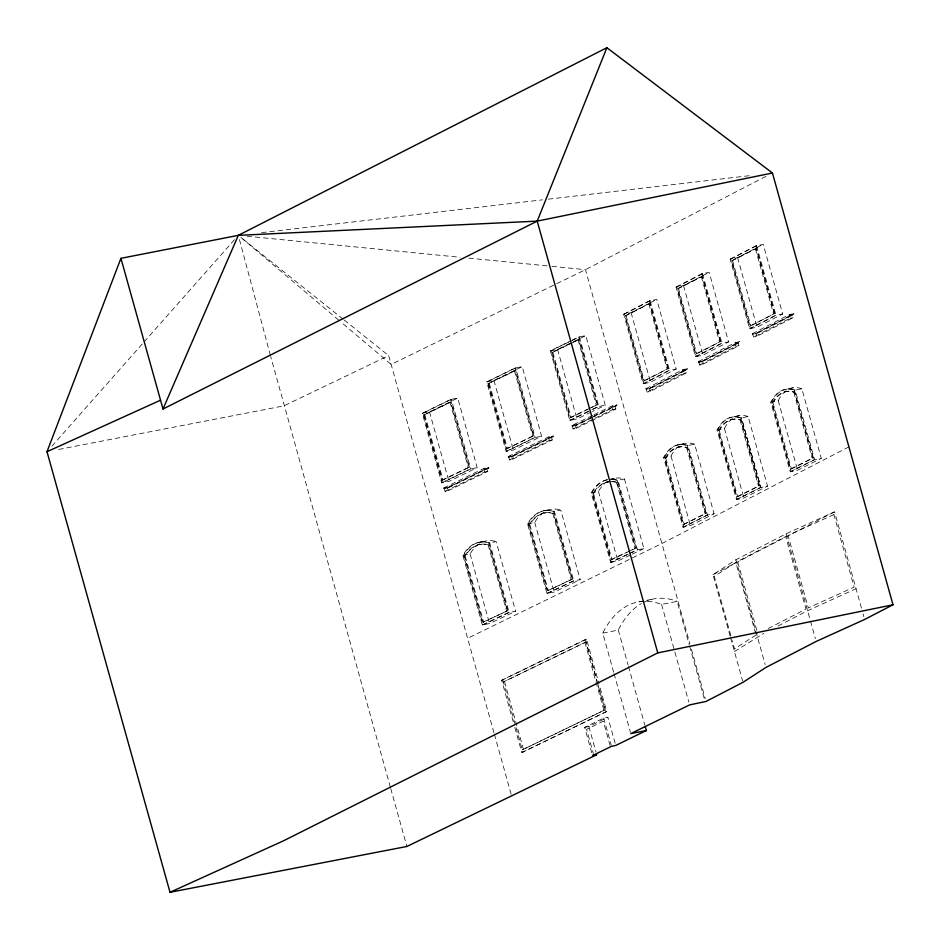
<?xml version="1.0" encoding="UTF-8"?>
<svg xmlns="http://www.w3.org/2000/svg" width="940" height="940" viewBox="0 0 940 940"><rect width="100%" height="100%" fill="white"/><g stroke="black" fill="none" stroke-linecap="round" stroke-linejoin="round"><path stroke-width="0.7" stroke-dasharray="4.7 3.53" d="M665.062 458.532L665.966 456.899A60.325 29.986 78.4 0 1 685.119 447.264L687.387 447.534L705.764 513.44L684.226 524.285L683.439 524.438L665.062 458.532L666.754 456.746A60.325 29.986 78.4 0 1 685.906 447.099L687.387 447.534M718.501 430.908L719.405 429.274A60.325 29.986 78.4 0 1 738.558 419.628L740.826 419.91L759.215 485.804L737.677 496.649L736.889 496.814L718.501 430.908L720.193 429.11A60.325 29.986 78.4 0 1 739.345 419.475L740.826 419.91M772.257 403.119L773.162 401.498A60.325 29.986 78.4 0 1 792.314 391.851L794.582 392.121L812.959 458.027L791.421 468.872L790.634 469.037L772.257 403.119L773.937 401.333A60.325 29.986 78.4 0 1 793.09 391.686L794.582 392.121M464.454 556.327L465.476 554.671A60.325 32.806 78.9 0 1 486.579 544.636L488.941 544.894L507.341 610.789L483.618 622.08L482.855 622.221L464.454 556.327L466.24 554.518A60.325 32.806 78.9 0 1 487.343 544.483L488.941 544.894M529.103 524.802L530.125 523.145A60.325 32.806 78.9 0 1 551.228 513.111L553.59 513.369L571.99 579.263L548.255 590.555L547.503 590.696L529.103 524.802L530.877 522.993A60.325 32.806 78.9 0 1 551.98 512.958L553.59 513.369M610.894 481.562A60.325 32.806 78.9 0 1 615.665 481.903L617.275 482.314L635.663 548.208L611.94 559.5L611.176 559.641L592.776 493.735L593.81 492.09A60.325 32.806 78.9 0 1 610.13 481.703M592.776 493.735L594.562 491.937A60.325 32.806 78.9 0 1 608.568 481.844L607.816 481.985M51.853 446.218L143.138 342.982M144.114 341.89L235.4 238.654M730.157 636.192L712.966 574.657L735.914 559.758L786.134 533.791L834.579 511.795L861.51 608.274M756.042 634.935L734.551 648.894L732.225 640.528M734.445 651.573L763.82 633.337M765.947 176.356L585.467 269.663L391.134 364.426L340.938 322.032M623.667 314.207L649.317 300.941L656.755 299.413L676.189 368.997L650.539 382.251L643.089 383.79L623.667 314.207L631.104 312.679L656.755 299.413M676.072 287.111L701.722 273.857L709.171 272.33L728.594 341.902L702.944 355.167L695.506 356.695L676.072 287.111L683.509 285.584L709.171 272.33M730.157 259.158L755.807 245.904L763.245 244.365L782.679 313.948L757.017 327.202L749.58 328.741L730.157 259.158L737.595 257.63L763.245 244.365M625.323 315.863L649.669 303.526L667.87 368.703L644.311 380.876L643.524 381.041L625.323 315.863L649.669 303.526M677.74 288.78L702.074 276.442L720.275 341.608L696.716 353.793L695.929 353.945L677.74 288.78L702.074 276.442M731.814 260.827L756.159 248.477L774.36 313.654L750.802 325.828L750.014 325.992L731.814 260.827L756.159 248.477M643.524 381.041L667.87 368.703M695.929 353.945L720.275 341.608M750.014 325.992L774.36 313.654M643.089 383.79L668.74 370.524L676.189 368.997M695.506 356.695L721.156 343.429L728.594 341.902M749.58 328.741L775.23 315.476L782.679 313.948M848.914 446.876L661.925 543.532L467.603 638.307M712.966 574.657L834.579 511.795M768.215 628.543L805.944 609.05L785.699 536.54L737.571 561.415L757.816 633.924M777.991 626.016L807.601 610.706L856.058 588.71M645.921 388.69L682.804 369.679L687.528 368.715L687.704 369.349L650.809 388.361L646.097 389.325L645.921 388.69L650.633 387.727L687.528 368.715M698.326 361.595L735.209 342.595L739.933 341.62L740.109 342.266L703.214 361.265L698.502 362.241L698.326 361.595L703.038 360.631L739.933 341.62M752.411 333.641L789.295 314.642L794.018 313.666L794.194 314.312L757.299 333.312L752.587 334.276L752.411 333.641L757.123 332.678L794.018 313.666M698.502 362.241L701.898 361.454L702.709 364.344L699.572 364.978L698.773 362.1M699.572 364.978L735.832 346.308L735.021 343.417L740.109 342.266M752.587 334.276L753.657 337.025L756.782 336.379L793.043 317.708L792.232 314.829L789.107 315.464L789.906 318.343L753.657 337.025M789.107 315.464L794.194 314.312M646.097 389.325L647.167 392.074L650.292 391.428L686.553 372.757L685.742 369.866L682.616 370.513L683.415 373.392L647.167 392.074M682.616 370.513L687.704 369.349M755.713 333.641L792.608 314.63M649.223 388.69L686.118 369.679M701.628 361.595L738.523 342.595M702.709 364.344L738.957 345.662L738.147 342.783L735.021 343.417M790.634 469.037L812.959 458.027M736.889 496.814L759.215 485.804M683.439 524.438L705.764 513.44M790.199 471.763L813.84 459.86L821.278 458.332L801.855 388.749L794.429 390.276A62.639 31.126 78.4 0 0 770.788 402.179L790.199 471.763L797.637 470.235L821.278 458.332M736.455 499.551L760.096 487.637L767.534 486.109L748.111 416.538L740.685 418.065A62.639 31.126 78.4 0 0 717.044 429.968L736.455 499.551L743.893 498.012L767.534 486.109M760.871 487.484L737.23 499.387L717.831 429.803A62.639 31.126 78.4 0 1 741.472 417.901L760.871 487.484L741.448 417.901M683.004 527.176L706.645 515.273L714.083 513.734L694.66 444.162L687.234 445.689A62.639 31.126 78.4 0 0 663.605 457.592L683.004 527.176L690.454 525.648L714.083 513.734M422.295 413.271L450.565 399.488L457.768 398.066L477.191 467.65L448.932 481.433L441.718 482.843L422.295 413.271L429.498 411.861L457.768 398.066M486.72 381.852L514.991 368.057L522.205 366.647L541.628 436.231L513.357 450.013L506.155 451.423L486.72 381.852L493.935 380.43L522.205 366.647M591.119 412.096L576.984 418.981L569.769 420.403L550.346 350.82L570.897 340.797M572.19 340.163L578.617 337.037L585.82 335.615L605.254 405.199L592.4 411.462M550.346 350.82L557.549 349.41L585.82 335.615M424.058 414.916L450.777 402.097L468.978 467.274L443.022 479.929L442.258 480.082L424.058 414.916L450.777 402.097M488.495 383.485L515.214 370.677L533.415 435.855L507.447 448.509L506.684 448.662L488.495 383.485L515.214 370.677M552.109 352.465L578.829 339.646L597.029 404.823L571.073 417.489L570.31 417.63L552.109 352.465L569.746 344.087M571.05 343.453L578.829 339.646M442.258 480.082L468.978 467.274M506.684 448.662L533.415 435.855M570.31 417.63L587.183 409.405M588.487 408.771L597.029 404.823M441.718 482.843L469.988 469.06L477.191 467.65M506.155 451.423L534.413 437.64L541.628 436.231M569.769 420.403L598.04 406.609L605.254 405.199M588.522 411.473L570.533 420.251L551.098 350.667L579.369 336.884L598.792 406.468L589.803 410.851M443.762 487.978L484.182 468.261L488.765 467.368L488.941 468.003L448.509 487.719L443.939 488.612L443.762 487.978L448.333 487.085L488.765 467.368M508.188 456.558L548.619 436.841L553.19 435.948L553.378 436.583L512.946 456.299L508.364 457.193L508.188 456.558L512.77 455.653L553.19 435.948M592.212 417.642L576.561 425.268L571.99 426.173L571.814 425.526L592.682 415.351M593.986 414.716L612.234 405.81L616.816 404.917L616.993 405.551L593.516 417.007M443.939 488.612L447.264 487.884L448.075 490.762L445.043 491.362L444.232 488.471M445.043 491.362L484.758 471.986L484.182 468.261M508.364 457.193L511.701 456.452L512.5 459.343L509.468 459.93L508.669 457.052M509.468 459.93L549.195 440.555L548.619 436.841M571.99 426.173L575.315 425.432L576.126 428.311L573.095 428.91L572.284 426.02M594.879 418.277L612.809 409.535L612.234 405.81M571.814 425.526L576.385 424.633L592.036 416.996M593.34 416.361L616.816 404.917M446.97 488.024L487.402 468.308M511.407 456.593L551.827 436.889M575.022 425.573L591.977 417.301M593.258 416.679L615.453 405.857M573.095 428.91L593.598 418.911M448.075 490.762L487.801 471.387L486.99 468.508M512.5 459.343L552.226 439.967L551.428 437.077M576.126 428.311L615.853 408.935L615.042 406.056M513.287 721.979L501.655 680.302L585.42 639.447L586.56 639.224L598.968 683.686M501.655 680.302L586.56 639.224M586.019 641.985L503.417 681.935L586.019 641.985L604.961 709.841L522.37 749.791L604.961 709.841M514.838 727.536L521.829 752.552L606.735 711.474L599.356 685.072M521.829 752.552L606.735 711.474M591.765 752.74L584.68 727.349L603.703 718.066L607.886 717.255L615.359 744.045M584.68 727.349L588.851 726.526L607.886 717.255M493.982 732.765L388.678 355.626L283.892 405.857L57.046 449.767M611.176 559.641L627.004 552.121M628.32 551.498L635.663 548.208M547.503 590.696L571.99 579.263M482.855 622.221L507.341 610.789M607.381 479.729A62.639 34.063 78.9 0 0 591.213 492.819L610.636 562.402L636.686 550.006L643.888 548.596L624.466 479.012A62.639 34.063 78.9 0 0 609.954 479.823M628.32 554.201L611.4 562.249L591.977 492.666A62.639 34.063 78.9 0 1 608.133 479.576L614.584 478.307M629.624 553.578L637.438 549.865L618.015 480.281A62.639 34.063 78.9 0 0 610.542 479.282M546.951 593.457L573.001 581.073L580.203 579.651L560.78 510.079L553.578 511.489A62.639 34.063 78.9 0 0 527.528 523.874L546.951 593.457L554.165 592.036L580.203 579.651M482.314 624.982L508.352 612.598L515.567 611.176L496.144 541.605L488.929 543.014A62.639 34.063 78.9 0 0 462.891 555.399L482.314 624.982L489.529 623.561L515.567 611.176M610.636 562.402L617.85 560.98L630.869 554.788M632.173 554.165L643.888 548.596M792.761 387.891L785.346 389.407M801.855 388.749A62.639 31.126 78.4 0 0 778.214 400.652L770.788 402.179M739.016 415.668L731.59 417.196M748.111 416.538A62.639 31.126 78.4 0 0 724.47 428.44L717.044 429.968M678.915 444.667L685.566 443.292M694.66 444.162A62.639 31.126 78.4 0 0 671.019 456.065L663.605 457.592M789.906 318.343L793.043 317.708M735.832 346.308L738.957 345.662M683.415 373.392L686.553 372.757M785.793 391.674L786.58 391.51M732.048 419.452L732.836 419.299M678.151 444.82L678.939 444.667M678.61 447.088L679.385 446.923M612.011 406.656L616.993 405.551M612.809 409.535L615.853 408.935M548.396 437.676L553.378 436.583M549.195 440.555L552.226 439.967M483.959 469.095L488.941 468.003M484.758 471.986L487.801 471.387M612.245 479.459A62.639 34.063 78.9 0 1 617.251 480.434L624.466 479.012M612.504 481.727A60.325 32.806 78.9 0 1 614.901 482.044L617.275 482.314M591.213 492.819L598.428 491.409A62.639 34.063 78.9 0 1 607.769 481.045M543.696 510.784L550.899 509.374M544.131 513.052L544.894 512.899M527.528 523.874L534.743 522.464A62.639 34.063 78.9 0 1 560.78 510.079M479.048 542.31L486.262 540.899M479.494 544.577L480.246 544.424M462.891 555.399L470.094 553.989A62.639 34.063 78.9 0 1 496.144 541.605M638.953 601.823L654.51 598.78M613.655 672.206L602.752 633.137A128.956 70.124 78.9 0 1 661.584 604.443L677.141 601.389L689.22 644.64M602.752 633.137L618.309 630.082A128.956 70.124 78.9 0 1 641.421 603.527M261.602 232.638L542.498 199.844M548.314 199.174L749.157 175.721M247.067 236.222L460.024 257.266M468.778 258.124L550.452 266.196M551.921 266.349L585.467 269.663L689.878 643.63M343.112 319.177L240.593 237.174L339.822 321.092M344.252 320.082L388.678 355.626M789.295 314.642L789.471 315.276M863.073 613.855L863.86 616.652M755.807 245.904L775.23 315.476M755.372 248.642L773.573 313.819M794.429 390.276L813.84 459.86M793.795 392.286L812.172 458.18M778.214 400.652L797.637 470.235M737.595 257.63L757.017 327.202M757.123 332.678L757.299 333.312M755.983 333.5L756.782 336.379M773.033 402.966L791.421 468.872M732.601 260.662L750.802 325.828M735.209 342.595L735.397 343.229M786.134 533.791L815.403 638.648M701.722 273.857L721.156 343.429M701.299 276.595L719.488 341.772M740.685 418.065L760.096 487.637M740.05 420.062L758.427 485.968M724.47 428.44L743.893 498.012M683.509 285.584L702.944 355.167M703.038 360.631L703.214 361.265M719.288 430.743L737.677 496.649M678.516 288.615L696.716 353.793M682.804 369.679L682.981 370.325M735.914 559.758L765.184 664.615M755.654 633.548L735.797 562.426L714.306 576.396L731.825 639.141M649.317 300.941L668.74 370.524M648.882 303.69L667.083 368.868M687.234 445.689L706.645 515.273M686.6 447.698L704.977 513.593M730.545 637.59L742.635 680.913M631.104 312.679L650.539 382.251M671.019 456.065L690.454 525.648M650.633 387.727L650.809 388.361M649.493 388.549L650.292 391.428M626.111 315.711L644.311 380.876M665.849 458.368L684.226 524.285M691.452 649.27L705.235 698.62M689.607 646.039L704.8 700.453M661.584 604.443L688.844 702.11M578.617 337.037L598.04 406.609M578.077 339.798L596.265 404.976M617.251 480.434L636.686 550.006M616.511 482.455L634.911 548.361M598.428 491.409L617.85 560.98M557.549 349.41L576.984 418.981M576.385 424.633L576.561 425.268M593.539 493.594L611.94 559.5M552.873 352.312L571.073 417.489M618.309 630.082L628.049 664.968M628.437 666.354L644.793 724.952M614.043 673.592L630.411 732.201M514.991 368.057L534.413 437.64M514.45 370.83L532.651 435.995M553.578 511.489L573.001 581.073M552.826 513.522L571.226 579.416M585.42 639.447L597.053 681.136M597.441 682.522L605.595 711.698M584.88 642.208L603.821 710.064M603.703 718.066L611.188 744.868M610.06 745.491L603.28 721.203L586.572 729.358L593.351 753.633M534.743 522.464L554.165 592.036M493.935 380.43L513.357 450.013M588.851 726.526L595.948 751.918M512.77 455.653L512.946 456.299M529.855 524.649L548.255 590.555M489.247 383.344L507.447 448.509M450.565 399.488L469.988 469.06M450.025 402.25L468.214 467.427M488.929 543.014L508.352 612.598M488.189 545.047L506.589 610.941M470.094 553.989L489.529 623.561M429.498 411.861L448.932 481.433M504.557 681.712L523.51 749.568M502.794 680.078L522.969 752.329M448.333 487.085L448.509 487.719M465.218 556.174L483.618 622.08M424.821 414.763L443.022 479.929M494.37 734.175L511.301 794.805M390.347 787.144L270.708 356.542M390.735 788.554L406.903 846.458M239.442 239.583L270.332 355.132M643.935 602.188A128.956 70.124 78.9 0 1 677.141 601.389M650.104 300.788L624.454 314.042L643.877 383.626L669.527 370.36L650.104 300.788M702.509 273.693L676.859 286.959L696.282 356.53L721.932 343.276L702.509 273.693M756.594 245.739L730.944 258.993L750.367 328.577L776.017 315.323L756.594 245.739M814.616 459.695L790.986 471.598L771.576 402.014A62.639 31.126 78.4 0 1 795.216 390.123L814.616 459.695M707.432 515.108L683.791 527.011L664.38 457.428A62.639 31.126 78.4 0 1 688.033 445.525L707.432 515.108M451.318 399.336L423.047 413.118L442.481 482.702L470.74 468.919L451.318 399.336M515.755 367.916L487.484 381.699L506.907 451.282L535.177 437.488L515.755 367.916M573.753 580.92L547.715 593.305L528.292 523.733A62.639 34.063 78.9 0 1 554.33 511.337L573.753 580.92M509.116 612.445L483.078 624.83L463.643 555.258A62.639 34.063 78.9 0 1 489.693 542.862L509.116 612.445M833.898 514.591L788.049 535.412L808.294 607.91L854.143 587.101L833.898 514.591"/><path stroke-width="1.41" d="M646.356 730.533L615.759 745.455L611.576 746.278L592.553 755.56L596.736 754.738L406.903 846.458L170.011 892.295L47 451.705L120.931 258.324L238.314 235.353L537.21 221.123L772.445 173.007L893 604.784L864.636 619.448L816.19 641.444L765.959 667.412L743.023 682.311L706.022 701.44L689.631 704.894L630.799 733.588L646.356 730.533L645.181 726.35M170.011 892.295L283.563 840.783L657.765 652.9L537.21 221.123L606.888 47.705L772.445 173.007M537.21 221.123L163.008 409.006L238.314 235.353L606.888 47.705M47 451.705L160.54 400.193M657.765 652.9L893 604.784M120.931 258.324L163.008 409.006"/></g></svg>
